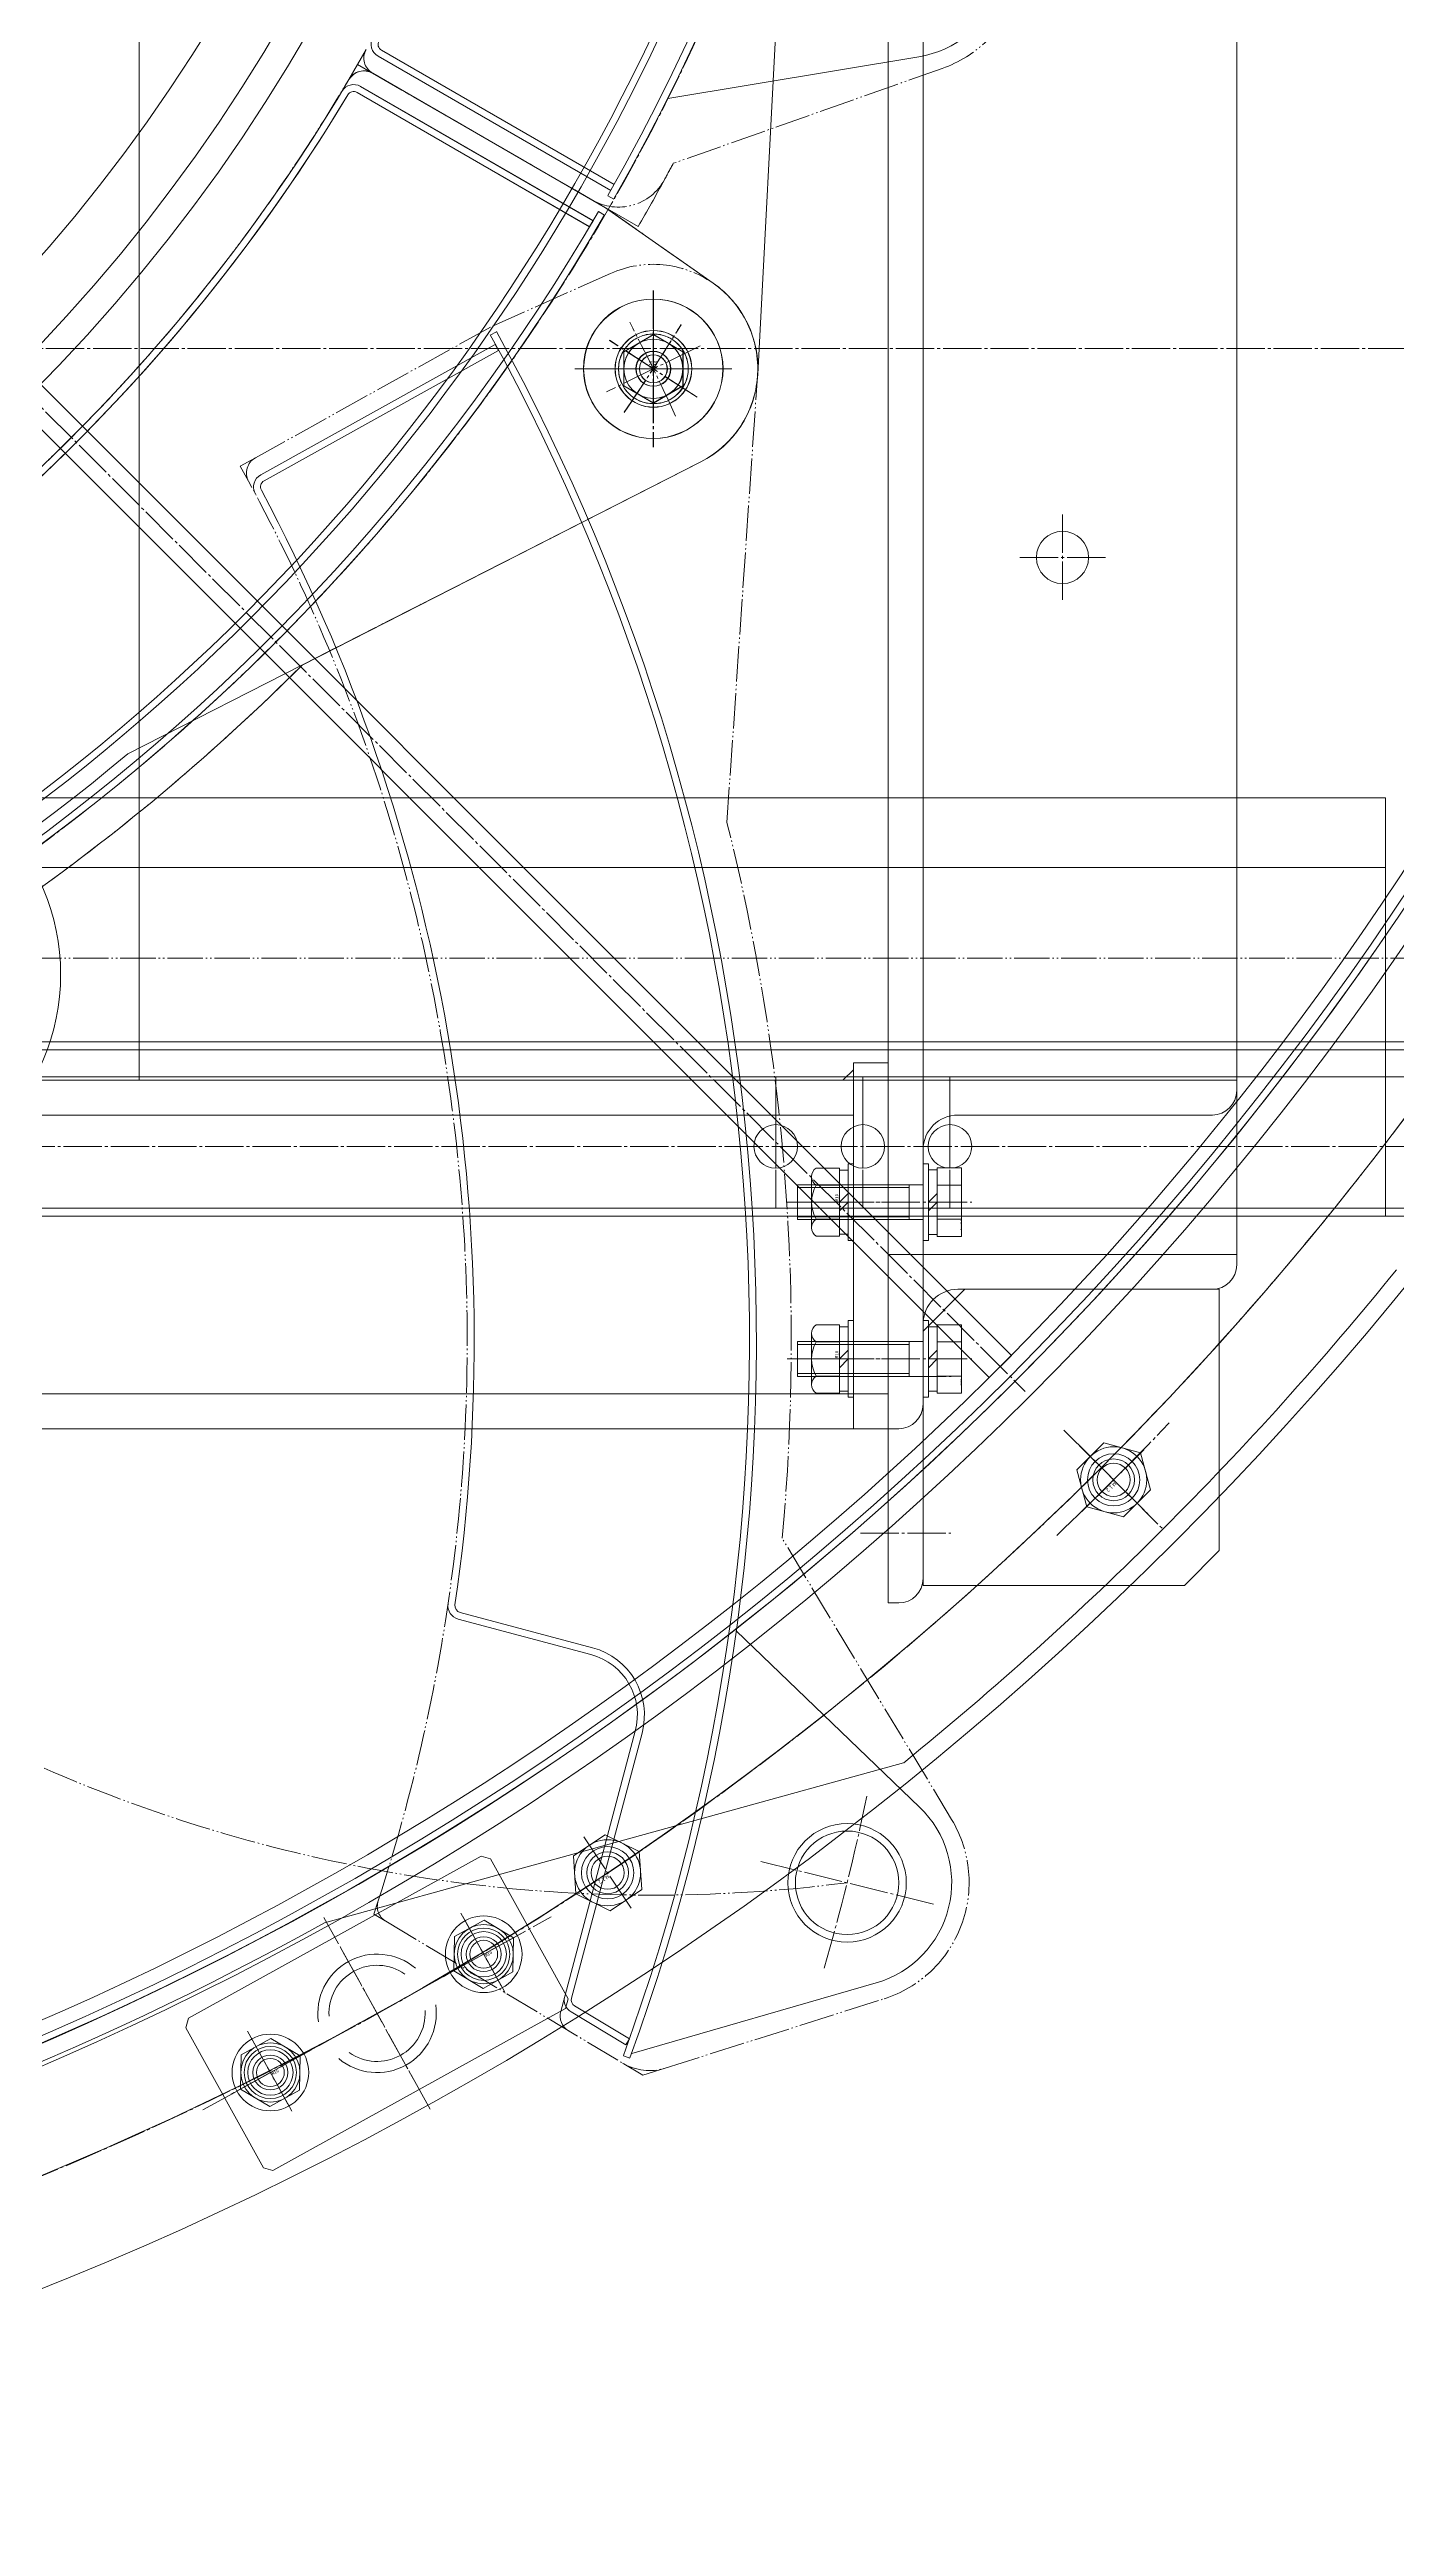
# Model space of a CAD drawing. Units: millimetres at full size. Extents: x -21196 to 21204, y -11807 to 11807.
# Drawn here: x -15240 to -14854, y -485 to 226 of the extents above; entities that cross this region are included whole.
import ezdxf
from ezdxf.enums import TextEntityAlignment as Align

# ---------------------------------------------------------------- set-up
doc = ezdxf.new("R2010")
doc.units = ezdxf.units.MM
doc.header["$LTSCALE"] = 0.5
doc.linetypes.add('USER3', pattern=[26.999999, 20.299999, -1.7, 0.8, -1.7, 0.8, -1.7])
doc.linetypes.add('USER4', pattern=[27.1, 22, -1.7, 1.7, -1.7])
doc.layers.add('1-0_設備-5(241129配置図菊池追記(立面図).jww)(機器配置図 260128.dwg)', color=7, linetype='Continuous', lineweight=9)
doc.styles.add('ＭＳ ゴシック', font='')
doc.styles.get('ＭＳ ゴシック').set_extended_font_data('MS Gothic')

msp = doc.modelspace()

# ---------------------------------------------------------------- linework, layer by layer
at = {"layer": '1-0_設備-5(241129配置図菊池追記(立面図).jww)(機器配置図 260128.dwg)'}
for p, q in [((-15214.5215, -70.1458), (-15214.5215, 1129.8542)), ((-14989.5215, -70.1458), (-14989.5215, 1129.8542)), ((-14989.5215, 1079.8542), (-14989.5215, -120.1458)), ((-15036.9804, 132.4099), (-15027.3176, 316.7357)), ((-15145.9321, 223.6584), (-15079.159, 185.0971)), ((-15145.9321, 223.6584), (-15079.159, 185.0971)), ((-15144.9319, 225.3904), (-15078.1763, 186.8392)), ((-15144.9319, 225.3904), (-15078.1763, 186.8392)), ((-15062.8011, 211.5511), (-14990.7863, 223.5053)), ((-15062.8011, 211.5511), (-14990.7863, 223.5053)), ((-15084.1965, 176.4728), (-15150.9275, 215)), ((-15084.2341, 176.4972), (-15150.9263, 215.002)), ((-15080.632, 180.1884), (-15147.4819, 218.7842)), ((-15084.4394, 182.3863), (-15071.2871, 174.7936)), ((-15084.4394, 182.3863), (-15071.2871, 174.7936)), ((-15080.9869, 178.0865), (-15082.7105, 179.1009)), ((-15080.9493, 178.0621), (-15082.673, 179.0765)), ((-15049.7336, 158.5561), (-15080.632, 180.1884)), ((-15079.99, 183.6342), (-15078.2454, 182.6562)), ((-15079.99, 183.6342), (-15078.2454, 182.6562)), ((-15111.9943, 144.5975), (-15113.7503, 143.6402)), ((-15112.2999, 140.9951), (-15179.6057, 103.5734)), ((-15075.4262, 129.0804), (-15075.4262, 138.8804)), ((-15058.4147, 129.056), (-15058.4147, 138.856)), ((-15075.4262, 129.0804), (-15066.9392, 124.1804)), ((-15058.4147, 129.056), (-15066.9017, 124.156)), ((-15053.3199, 107.25), (-15217.782, 23.4553)), ((-15167.6966, 48.9576), (-15053.3168, 107.2516)), ((-14856.8149, 10.8529), (-15256.8149, 10.8529)), ((-14856.8149, 10.8529), (-14856.8149, -109.1471)), ((-14856.8149, -9.1471), (-15656.8149, -9.1471)), ((-14506.8149, -61.4471), (-15506.8149, -61.4471)), ((-14506.8149, -69.1471), (-15506.8149, -69.1471)), ((-15031.8149, -69.1471), (-15031.8149, -95.3251)), ((-15006.8149, -69.1471), (-15006.8149, -95.3251)), ((-14999.5215, -70.1458), (-14999.5215, -170.1458)), ((-14999.5215, -70.1458), (-14899.5215, -70.1458)), ((-14981.8149, -69.1471), (-14981.8149, -95.3251)), ((-14899.5215, -73.1458), (-14899.5215, -70.1458)), ((-16189.5215, -80.1469), (-15009.5215, -80.1469)), ((-14979.5215, -80.1458), (-14906.5215, -80.1458)), ((-14989.5215, -163.1458), (-14989.5215, -90.1458)), ((-15021.5215, -112.4958), (-15021.5215, -97.7958)), ((-15020.2085, -95.3458), (-15013.5215, -95.3458)), ((-15013.5215, -114.9458), (-15013.5215, -95.3458)), ((-15013.5215, -95.9458), (-15011.0215, -95.9458)), ((-14988.0215, -94.1458), (-14989.5215, -94.1458)), ((-14989.5215, -94.1458), (-14989.5215, -116.1458)), ((-14988.0215, -94.1458), (-14988.0215, -116.1458)), ((-14985.5215, -95.8958), (-14988.0215, -95.8958)), ((-14985.5215, -114.9607), (-14985.5215, -95.3308)), ((-14985.5215, -95.3308), (-14978.5215, -95.3308)), ((-14978.5215, -95.3308), (-14978.5215, -114.9607)), ((-15025.5215, -100.1458), (-14989.5215, -100.1458)), ((-15025.5215, -100.1458), (-15025.5215, -110.1458)), ((-15025.5215, -100.9578), (-14993.5215, -100.9578)), ((-15020.2085, -100.2458), (-15013.5215, -100.2458)), ((-15013.5215, -105.1458), (-15011.0215, -102.6458)), ((-15011.0215, -105.1458), (-15013.5215, -107.6458)), ((-14993.5215, -100.1458), (-14993.5215, -110.1458)), ((-14988.0215, -105.1458), (-14985.5215, -102.6458)), ((-14985.5215, -105.1458), (-14988.0215, -107.6458)), ((-14985.5215, -100.2383), (-14978.5215, -100.2383)), ((-14506.8149, -106.8471), (-15506.8149, -106.8471)), ((-14506.8149, -109.1471), (-15506.8149, -109.1471)), ((-15025.5215, -109.3338), (-14993.5215, -109.3338)), ((-15025.5215, -110.1458), (-14989.5215, -110.1458)), ((-15013.5215, -110.0458), (-15020.2085, -110.0458)), ((-14985.5215, -110.0532), (-14978.5215, -110.0532)), ((-15013.5215, -114.9458), (-15020.2085, -114.9458)), ((-15011.0215, -114.3458), (-15013.5215, -114.3458)), ((-14999.5215, -120.1458), (-14999.5215, -220.1458)), ((-14999.5215, -120.1458), (-14899.5215, -120.1458)), ((-14989.5215, -116.1458), (-14988.0215, -116.1458)), ((-14988.0215, -114.3958), (-14985.5215, -114.3958)), ((-14985.5215, -114.9607), (-14978.5215, -114.9607)), ((-14899.5215, -123.1458), (-14899.5215, -120.1458)), ((-14979.5215, -130.1458), (-14906.5215, -130.1458)), ((-15020.2085, -140.3458), (-15013.5215, -140.3458)), ((-15013.5215, -159.9458), (-15013.5215, -140.3458)), ((-15013.5215, -140.9458), (-15011.0215, -140.9458)), ((-14988.0215, -139.1458), (-14989.5215, -139.1458)), ((-14989.5215, -139.1458), (-14989.5215, -161.1458)), ((-14989.5215, -213.1458), (-14989.5215, -140.1458)), ((-14988.0215, -139.1458), (-14988.0215, -161.1458)), ((-14985.5215, -140.8958), (-14988.0215, -140.8958)), ((-14985.5215, -159.9608), (-14985.5215, -140.3308)), ((-14985.5215, -140.3308), (-14978.5215, -140.3308)), ((-14978.5215, -140.3308), (-14978.5215, -159.9608)), ((-15025.5215, -145.1458), (-14989.5215, -145.1458)), ((-15025.5215, -145.1458), (-15025.5215, -155.1458)), ((-15025.5215, -145.9578), (-14993.5215, -145.9578)), ((-15021.5215, -157.4958), (-15021.5215, -142.7958)), ((-15020.2085, -145.2458), (-15013.5215, -145.2458)), ((-15013.5215, -150.1458), (-15011.0215, -147.6458)), ((-14993.5215, -145.1458), (-14993.5215, -155.1458)), ((-14988.0215, -150.1458), (-14985.5215, -147.6458)), ((-14985.5215, -145.2383), (-14978.5215, -145.2383)), ((-15025.5215, -154.3338), (-14993.5215, -154.3338)), ((-15025.5215, -155.1458), (-14989.5215, -155.1458)), ((-15013.5215, -155.0458), (-15020.2085, -155.0458)), ((-15011.0215, -150.1458), (-15013.5215, -152.6458)), ((-14985.5215, -150.1458), (-14988.0215, -152.6458)), ((-14985.5215, -155.0533), (-14978.5215, -155.0533)), ((-16199.5215, -160.1458), (-14999.5215, -160.1458)), ((-15013.5215, -159.9458), (-15020.2085, -159.9458)), ((-15011.0215, -159.3458), (-15013.5215, -159.3458)), ((-14989.5215, -161.1458), (-14988.0215, -161.1458)), ((-14988.0215, -159.3958), (-14985.5215, -159.3958)), ((-14985.5215, -159.9608), (-14978.5215, -159.9608)), ((-14996.5215, -170.1458), (-14999.5215, -170.1458)), ((-14932.0071, -195.403), (-14924.2643, -187.6602)), ((-14996.5215, -220.1458), (-14999.5215, -220.1458)), ((-15122.9273, -224.8057), (-15084.8703, -234.9505)), ((-15122.4121, -222.8732), (-15084.3551, -233.018)), ((-14990.5212, -278.7477), (-15043.1315, -228.1443)), ((-15072.1129, -256.9755), (-15093.5146, -337.3349)), ((-15070.1803, -257.4903), (-15090.4374, -333.5521)), ((-14995.1026, -265.9861), (-15161.2677, -311.9529)), ((-15079.3472, -308.4964), (-15070.2426, -302.4129)), ((-15115.7839, -330.7453), (-15124.1841, -325.698)), ((-15115.7839, -330.7453), (-15107.2126, -325.9942)), ((-15073.1238, -349.4517), (-15002.9916, -329.1906)), ((-15090.5605, -337.4981), (-15074.8117, -346.9333)), ((-15073.7838, -345.2177), (-15089.5327, -335.7824)), ((-15073.7838, -345.2177), (-15074.8117, -346.9333)), ((-15075.534, -350.0784), (-15073.6501, -350.7501)), ((-15177.0073, -364.682), (-15185.4075, -359.6347)), ((-15177.0073, -364.682), (-15168.436, -359.9309))]:
    msp.add_line(p, q, dxfattribs=at)
at = {"layer": '1-0_設備-5(241129配置図菊池追記(立面図).jww)(機器配置図 260128.dwg)', "linetype": 'USER3'}
for p, q in [((-15080.6696, 180.2128), (-15147.5195, 218.8086)), ((-15147.5182, 218.801), (-15084.4394, 182.3863)), ((-15147.5182, 218.801), (-15084.4394, 182.3863)), ((-14984.0287, 220.1687), (-15061.2122, 192.9452)), ((-14984.0287, 220.1687), (-15061.2122, 192.9452)), ((-15049.7711, 158.5805), (-15080.6696, 180.2128)), ((-15079.2187, 161.3505), (-15113.6552, 145.9624)), ((-15113.6552, 145.9624), (-15181.1202, 108.4521)), ((-15045.8267, 3.832), (-15037.0497, 131.9097)), ((-15167.7341, 48.982), (-15053.3544, 107.276)), ((-7339.2566, -35.1471), (-15783.1389, -35.1471)), ((-14981.3403, -282.3045), (-15029.977, -201.594)), ((-15143.7207, -311.4781), (-15075.3788, -352.4151)), ((-15063.5075, -353.6313), (-15000.741, -333.7328))]:
    msp.add_line(p, q, dxfattribs=at)
at = {"layer": '1-0_設備-5(241129配置図菊池追記(立面図).jww)(機器配置図 260128.dwg)', "linetype": 'USER4'}
for p, q in [((-15327.5601, 207.8928), (-14960.2151, -159.4522)), ((-15066.9768, 156.4861), (-15066.9768, 111.5235)), ((-15066.9392, 156.4617), (-15066.9392, 111.4991)), ((-15054.3405, 125.7985), (-15079.5379, 142.1624)), ((-15066.9392, 147.4927), (-15066.9392, 120.4681)), ((-15066.9017, 147.4683), (-15066.9017, 120.4437)), ((-7181.5306, 139.8529), (-16058.0126, 139.8529)), ((-15053.4866, 140.5649), (-15080.3919, 127.3959)), ((-15054.3771, 125.8243), (-15079.5013, 142.1365)), ((-15054.3396, 125.7999), (-15079.4638, 142.1121)), ((-15044.4955, 134.0048), (-15089.4581, 134.0048)), ((-15089.4205, 133.9804), (-15044.458, 133.9804)), ((-15053.4269, 133.9804), (-15080.4515, 133.9804)), ((-15080.4139, 133.956), (-15053.3894, 133.956)), ((-14949.5215, 92.1953), (-14949.5215, 67.5132)), ((-14937.1805, 79.8542), (-14961.8626, 79.8542)), ((-15031.8149, -106.8471), (-15031.8149, -69.1471)), ((-15006.8149, -106.8471), (-15006.8149, -69.1471)), ((-14981.8149, -106.8471), (-14981.8149, -69.1471)), ((-14561.2212, -89.1471), (-15457.1768, -89.1471)), ((-15028.5215, -105.1458), (-14975.5215, -105.1458)), ((-15021.5215, -105.1458), (-15009.5215, -105.1458)), ((-15014.5215, -105.1469), (-14994.5215, -105.1469)), ((-15028.5215, -150.1458), (-14975.5215, -150.1458)), ((-15021.5215, -150.1458), (-15009.5215, -150.1458)), ((-15014.5215, -150.1469), (-14994.5215, -150.1469)), ((-15007.4654, -155.1458), (-14981.4654, -155.1458)), ((-14949.0915, -170.5758), (-14920.5908, -199.0765)), ((-14944.6223, -175.045), (-14925.06, -194.6073)), ((-14943.5676, -176.0997), (-14926.1147, -193.5526)), ((-14943.5676, -193.5526), (-14926.1147, -176.0997)), ((-15007.5215, -200.1458), (-14981.5215, -200.1458)), ((-15090.3246, -304.4262), (-15069.8022, -290.7135)), ((-15086.9197, -287.3086), (-15073.207, -307.8311)), ((-15086.9197, -287.3086), (-15073.207, -307.8311)), ((-15086.9197, -287.3086), (-15073.207, -307.8311)), ((-14986.5869, -306.5847), (-15036.0878, -294.3101)), ((-15196.2131, -365.6243), (-15096.236, -310.2061)), ((-15130.9828, -365.4121), (-15161.4663, -310.4183)), ((-15122.1637, -309.1287), (-15109.062, -332.765)), ((-15121.5959, -310.1531), (-15109.6298, -331.7406)), ((-15121.5959, -310.1531), (-15109.6298, -331.7406)), ((-15120.6263, -311.9024), (-15110.5994, -329.9913)), ((-15104.3041, -314.6783), (-15188.1393, -361.1489)), ((-15104.3041, -314.6783), (-15188.1393, -361.1489)), ((-15156.7073, -319.0038), (-15135.7418, -356.8265)), ((-15156.7073, -319.0038), (-15135.7418, -356.8265)), ((-15103.7947, -314.396), (-15127.431, -327.4977)), ((-15183.3871, -343.0654), (-15170.2853, -366.7016)), ((-15182.8193, -344.0898), (-15170.8532, -365.6773)), ((-15182.8193, -344.0898), (-15170.8532, -365.6773)), ((-15181.8497, -345.839), (-15171.8228, -363.928)), ((-15165.0181, -348.3326), (-15188.6543, -361.4344))]:
    msp.add_line(p, q, dxfattribs=at)
at = {"layer": '1-0_設備-5(241129配置図菊池追記(立面図).jww)(機器配置図 260128.dwg)'}
for points in [[(-14999.5215, 1119.8542), (-14999.5215, -70.1458), (-14899.5215, -70.1458), (-14899.5215, 1129.8542)], [(-15154.3251, 217.0204), (-15151.8283, 221.2963), (-15147.5195, 218.8086)], [(-15154.2876, 216.996), (-15151.7907, 221.2719), (-15147.4819, 218.7842)], [(-15147.5182, 218.801), (-15151.8281, 221.2901), (-15149.372, 225.5902)], [(-15147.5182, 218.801), (-15151.8281, 221.2901), (-15149.372, 225.5902)], [(-15151.9275, 213.2679), (-15085.2137, 174.7507), (-15084.2137, 176.4827)], [(-15151.9263, 213.2699), (-15085.2512, 174.7751), (-15084.2512, 176.5071)], [(-15058.4522, 138.8804), (-15066.9392, 143.7804), (-15075.4262, 138.8804)], [(-15075.3887, 138.856), (-15066.9017, 143.756), (-15058.4147, 138.856)], [(-15178.6338, 101.8254), (-15111.3453, 139.2375), (-15112.3171, 140.9855)], [(-15066.9017, 124.156), (-15075.3887, 129.056), (-15075.3887, 138.856)], [(-15066.9392, 124.1804), (-15058.4522, 129.0804), (-15058.4522, 138.8804)], [(-15183.0839, 101.6951), (-15185.4687, 106.0344), (-15181.1202, 108.4521)], [(-14506.8149, -59.1471), (-14856.8149, -59.1471), (-15506.8149, -59.1471)], [(-15349.5215, -170.1458), (-14999.5215, -170.1458), (-14999.5215, -70.1458), (-15327.5215, -70.1458)], [(-14924.2643, -187.6602), (-14927.0983, -177.0833), (-14937.6752, -174.2492), (-14945.4181, -181.9921)], [(-14945.4181, -181.9921), (-14942.584, -192.569), (-14932.0071, -195.403)], [(-15070.2426, -302.4129), (-15070.9588, -291.4864), (-15080.7795, -286.6433), (-15089.8841, -292.7268)], [(-15089.8841, -292.7268), (-15089.168, -303.6533), (-15079.3472, -308.4964)], [(-15143.7207, -311.4781), (-15147.1558, -309.4201), (-15145.904, -305.6367)], [(-15124.1841, -325.698), (-15124.0131, -315.8995), (-15115.4418, -311.1484)], [(-15115.4418, -311.1484), (-15107.0416, -316.1957), (-15107.2126, -325.9942)], [(-15185.4075, -359.6347), (-15185.2364, -349.8362), (-15176.6652, -345.0851)], [(-15176.6652, -345.0851), (-15168.265, -350.1324), (-15168.436, -359.9309)], [(-15063.5075, -353.6313), (-15069.951, -355.6741), (-15075.3788, -352.4151)]]:
    msp.add_lwpolyline(points, dxfattribs=at)
for points in [[(-14999.5215, 1079.8542), (-14999.5215, -120.1458), (-14899.5215, -120.1458), (-14899.5215, 1079.8542)], [(-14970.5501, -155.4812), (-14964.1861, -149.1172), (-15313.4968, 200.1935), (-15319.8608, 193.8295)], [(-16189.5215, -170.1469), (-15009.5215, -170.1469), (-15009.5215, -70.1469), (-16189.5215, -70.1469)], [(-15009.5215, -70.1469), (-15009.5215, -67.1469), (-15012.5215, -70.1469)], [(-14999.5215, -170.1469), (-14999.5215, -65.1469), (-15009.5215, -65.1469), (-15009.5215, -170.1469)], [(-15011.0215, -116.1458), (-15011.0215, -94.1458), (-15009.5215, -94.1458), (-15009.5215, -116.1458)], [(-14989.5215, -142.1458), (-14989.5215, -215.1458), (-14914.5215, -215.1458), (-14904.5215, -205.1458), (-14904.5215, -130.1458), (-14977.5215, -130.1458)], [(-15011.0215, -161.1458), (-15011.0215, -139.1458), (-15009.5215, -139.1458), (-15009.5215, -161.1458)], [(-15176.086, -383.0515), (-15092.1226, -336.5098), (-15091.3429, -333.791), (-15113.6442, -293.5585), (-15116.363, -292.7788), (-15200.3265, -339.3206), (-15201.1061, -342.0394), (-15178.8049, -382.2719)]]:
    msp.add_lwpolyline(points, close=True, dxfattribs=at)
for centre, radius in [((-15599.5215, 479.8542), 965), ((-15599.5215, 479.8542), 965), ((-15599.5215, 479.8542), 906), ((-15599.5215, 479.8542), 900), ((-15599.5215, 479.8542), 898), ((-15599.5215, 479.8542), 590.002), ((-15599.5215, 479.8542), 588.002), ((-15599.5215, 479.8542), 500), ((-15599.5215, 479.8542), 492), ((-15599.5215, 479.8542), 475), ((-15599.5215, 479.8542), 400), ((-15599.5215, 479.8542), 400), ((-15599.5215, 479.8542), 391), ((-15066.9768, 134.0048), 20), ((-15066.9392, 133.9804), 20), ((-15066.9392, 133.9804), 11), ((-15066.9017, 133.956), 11), ((-15066.9017, 133.956), 10), ((-15066.9017, 133.956), 10), ((-15066.9392, 133.9804), 8.487), ((-15066.9017, 133.956), 8.487), ((-15066.9768, 134.0048), 5), ((-15066.9392, 133.9804), 5), ((-15066.9392, 133.9804), 5), ((-15066.9017, 133.956), 5), ((-15066.9392, 133.9804), 4), ((-15066.9017, 133.956), 4), ((-14949.5215, 79.8542), 7.5), ((-15299.5215, -39.761), 62.5), ((-15031.8149, -89.1471), 6.25), ((-15006.8149, -89.1471), 6.25), ((-14981.8149, -89.1471), 6.25), ((-14934.8412, -184.8261), 9.483), ((-14934.8412, -184.8261), 7.5), ((-14934.8412, -184.8261), 7.5), ((-14934.8412, -184.8261), 6), ((-14934.8412, -184.8261), 4.75), ((-15011.3374, -300.4474), 17), ((-15080.0634, -297.5699), 9.483), ((-15080.0634, -297.5699), 7.5), ((-15080.0634, -297.5699), 7.5), ((-15011.3374, -300.4474), 14.85), ((-15080.0634, -297.5699), 6), ((-15080.0634, -297.5699), 4.75), ((-15115.6129, -320.9469), 11), ((-15115.6129, -320.9469), 8.487), ((-15115.6129, -320.9469), 7.5), ((-15115.6129, -320.9469), 7.5), ((-15115.6129, -320.9469), 6.5), ((-15115.6129, -320.9469), 5), ((-15115.6129, -320.9469), 4), ((-15176.8362, -354.8835), 11), ((-15176.8362, -354.8835), 8.487), ((-15176.8362, -354.8835), 7.5), ((-15176.8362, -354.8835), 7.5), ((-15176.8362, -354.8835), 6.5), ((-15176.8362, -354.8835), 5), ((-15176.8362, -354.8835), 4)]:
    msp.add_circle(centre, radius, dxfattribs=at)
at = {"layer": '1-0_設備-5(241129配置図菊池追記(立面図).jww)(機器配置図 260128.dwg)', "linetype": 'USER4'}
for radius in [935, 935, 600]:
    msp.add_circle((-15599.5215, 479.8542), radius, dxfattribs=at)
at = {"layer": '1-0_設備-5(241129配置図菊池追記(立面図).jww)(機器配置図 260128.dwg)', "linetype": 'USER3'}
msp.add_circle((-15066.9392, 133.9804), 10, dxfattribs=at)
msp.add_circle((-15066.9392, 133.9804), 10, dxfattribs=at)
at = {"layer": '1-0_設備-5(241129配置図菊池追記(立面図).jww)(機器配置図 260128.dwg)'}
for centre, radius, start, end in [((-15599.5215, 479.8542), 935, 108, 72), ((-15599.5215, 479.8542), 900, 106.253, 73.747), ((-15599.5215, 479.8542), 894, 106.239, 73.761), ((-15599.5244, 479.8599), 598, 330.316, 29.81), ((-15599.5244, 479.8599), 598, 330.316, 29.81), ((-15599.5244, 479.8599), 600, 330.318, 29.809), ((-15599.5244, 479.8599), 600, 330.318, 29.809), ((-14995.699, 253.1004), 30, 279.425, 39.425), ((-14995.699, 253.1004), 30, 279.425, 39.425), ((-15143.9317, 227.1223), 4, 150.981, 239.994), ((-15143.9317, 227.1223), 4, 150.981, 239.994), ((-15143.9317, 227.1223), 2, 150.981, 239.994), ((-15143.9317, 227.1223), 2, 150.981, 239.994), ((-15599.7406, 480.1775), 517.391, 282.746, 329.425), ((-15152.9275, 211.5359), 4, 60, 149.002), ((-15152.9263, 211.5379), 4, 60, 149.002), ((-15152.9275, 211.5359), 2, 60, 149.002), ((-15152.9263, 211.5379), 2, 60, 149.002), ((-15149.9819, 214.4541), 5, 60, 149.443), ((-15599.5215, 479.8542), 519, 283.207, 329.002), ((-15599.5215, 479.8542), 519, 292.559, 329.002), ((-15599.5244, 479.8599), 610, 329.993, 331.437), ((-15599.5244, 479.8599), 610, 329.993, 331.437), ((-15599.5215, 479.8542), 598, 280.892, 329.81), ((-15599.5215, 479.8542), 598, 280.892, 329.81), ((-15599.5215, 479.8542), 600, 280.893, 329.809), ((-15599.5215, 479.8542), 600, 280.893, 329.809), ((-15066.9392, 133.9804), 30, 297.006, 55.004), ((-15637.3518, -145.1292), 598, 339.96587, 28.88387), ((-15637.3518, -145.1292), 600, 339.96687, 28.88287), ((-15066.9392, 133.9804), 30, 296.999, 356.999), ((-15177.6619, 100.0774), 4, 119.07387, 208.07587), ((-15177.6619, 100.0774), 2, 119.07387, 208.07587), ((-15637.3518, -145.1292), 519, 351.63287, 28.07587), ((-15599.5215, 479.8542), 610, 295.615, 315.061), ((-15599.5215, 479.8542), 595, 230.09, 309.91), ((-14906.5215, -73.1458), 7, 270, 0), ((-14979.5215, -90.1458), 10, 90, 180), ((-15018.5795, -97.7958), 2.942, 123.626, 236.374), ((-15011.7215, -105.1458), 9.8, 150, 210), ((-15018.5795, -112.4958), 2.942, 123.626, 236.374), ((-15599.5215, 479.8542), 960, 309.021, 320.979), ((-14906.5215, -123.1458), 7, 270, 0), ((-14979.5215, -140.1458), 10, 90, 180), ((-15018.5795, -142.7958), 2.942, 123.626, 236.374), ((-15011.7215, -150.1458), 9.8, 150, 210), ((-15018.5795, -157.4958), 2.942, 123.626, 236.374), ((-14996.5215, -163.1458), 7, 270, 0), ((-14996.5215, -213.1458), 7, 270, 0), ((-15121.897, -220.9407), 4, 171.63287, 255.07387), ((-15121.897, -220.9407), 2, 171.63287, 255.07387), ((-15089.5066, -252.3432), 20, 345.08687, 75.07387), ((-15089.5066, -252.3432), 18, 345.08687, 75.07387), ((-15011.318, -300.3693), 30, 286.11387, 46.11387), ((-15599.5215, 479.8542), 905, 241.036, 298.964), ((-15146.2245, -337.9152), 17, 49.667, 188.333), ((-15146.2245, -337.9152), 13.8, 54.771, 183.229), ((-15088.5048, -334.0668), 4, 165.08687, 239.07387), ((-15088.5048, -334.0668), 2, 165.08687, 239.07387), ((-15146.2245, -337.9152), 17, 229.667, 8.333), ((-15146.2245, -337.9152), 13.8, 234.771, 3.229), ((-15088.6833, -338.6227), 5, 165.07387, 239.07387)]:
    msp.add_arc(centre, radius, start, end, dxfattribs=at)
at = {"layer": '1-0_設備-5(241129配置図菊池追記(立面図).jww)(機器配置図 260128.dwg)', "linetype": 'USER3'}
for centre, radius, start, end in [((-14995.6707, 253.1757), 35, 289.428, 29.508), ((-14995.6707, 253.1757), 35, 289.428, 29.508), ((-15145.0184, 223.1312), 5, 150.541, 240.003), ((-15145.0184, 223.1312), 5, 150.541, 240.003), ((-15599.4747, 479.7857), 516.918, 282.836, 329.447), ((-15150.0195, 214.4784), 5, 60, 149.443), ((-15599.5244, 479.8599), 610, 331.437, 331.943), ((-15599.5244, 479.8599), 610, 331.437, 331.943), ((-15076.94, 195.377), 15, 240.003, 331.437), ((-15076.94, 195.377), 15, 240.003, 331.437), ((-15066.9795, 133.9607), 30, 356.07987, 114.07787), ((-15066.9768, 134.0048), 30, 297.006, 55.004), ((-15178.6906, 104.0822), 5, 119.07387, 208.51687), ((-15637.2689, -145.1242), 516.918, 341.90987, 28.52087), ((-15599.5215, 479.8542), 610, 295.615, 315.061), ((-15637.3518, -145.1292), 610, 354.68887, 14.13487), ((-15066.9392, 133.9804), 437.972, 218.22, 277.294), ((-15011.318, -300.3693), 35, 287.58987, 31.07387), ((-15141.151, -307.1889), 5, 161.91387, 239.07387), ((-15068.0406, -339.3327), 15, 239.07387, 287.58987)]:
    msp.add_arc(centre, radius, start, end, dxfattribs=at)
at = {"layer": '1-0_設備-5(241129配置図菊池追記(立面図).jww)(機器配置図 260128.dwg)', "linetype": 'USER4'}
for centre, radius, start, end in [((-15599.5215, 479.8542), 635, 325.637, 328.348), ((-15599.5215, 479.8542), 635, 325.648, 328.351), ((-15599.5215, 479.8542), 635, 325.648, 328.351), ((-15637.3518, -145.1292), 635, 24.72187, 27.42487), ((-15599.5215, 479.8542), 940, 313.609, 316.391), ((-15599.5215, 479.8542), 940, 314.157, 315.843), ((-15637.3518, -145.1292), 645, 343.81487, 348.33187)]:
    msp.add_arc(centre, radius, start, end, dxfattribs=at)

# ---------------------------------------------------------------- texts
at = {"layer": '1-0_設備-5(241129配置図菊池追記(立面図).jww)(機器配置図 260128.dwg)', "style": 'ＭＳ ゴシック'}
for s, height, rotation, p in [('M10', 0.918, 90, (-15067.0025, 134.1876)), ('M10', 0.918, 90, (-15065.5863, 134.1632)), ('M10', 0.918, 90, (-15013.5848, -104.9386)), ('BT-M10x40L,SW,PW', 0.2203, 270, (-14978.8609, -110.2702)), ('M10', 0.918, 90, (-15013.5848, -149.9386)), ('BT-M10x40L,SW,PW', 0.2203, 270, (-14978.8609, -155.2703)), ('M10', 0.918, 29, (-15114.794, -321.9969)), ('M10', 0.918, 29, (-15176.0173, -355.9335))]:
    msp.add_text(s, height=height, rotation=rotation, dxfattribs=at).set_placement(p, align=Align.BOTTOM_LEFT)
at = {"layer": '1-0_設備-5(241129配置図菊池追記(立面図).jww)(機器配置図 260128.dwg)', "style": 'ＭＳ ゴシック', "width": 0.8}
for rotation, p in [(225, (-14934.9307, -184.9565)), (213.75, (-15080.1767, -297.6802))]:
    msp.add_text('Ｍ１２', height=1.102, rotation=rotation, dxfattribs=at).set_placement(p, align=Align.BOTTOM_LEFT)

doc.saveas('drawing.dxf')
